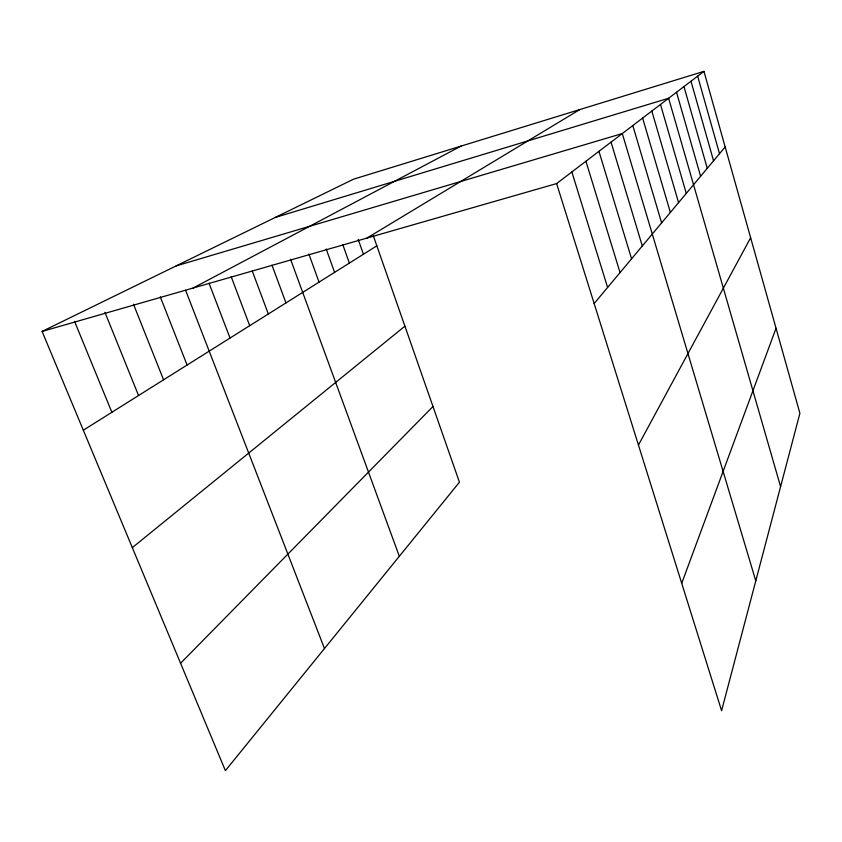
<?xml version="1.0" encoding="UTF-8"?>
<svg xmlns="http://www.w3.org/2000/svg" width="842" height="842" viewBox="0 0 842 842"><rect width="100%" height="100%" fill="white"/><g stroke="black" fill="none" stroke-linecap="round" stroke-linejoin="round"><path stroke-width="1.26" d="M681.725 583.306L776.04 328.264M638.447 445.06L750.643 237.749M594.157 303.541L725.162 146.929M180.577 663.264L432.977 406.497M132.331 547.637L404.907 326.17M556.615 183.577L703.954 71.359L799.9 413.296L721.594 710.722L556.615 183.577L42.1 331.422L225.393 770.641L459.437 482.203L373.385 235.96M83.326 430.22L376.827 245.832M366.912 238.097L579.822 109.555M193.092 288.038L460.984 146.119M42.1 331.422L353.535 179.188L703.954 71.359M275.25 217.457L668.622 98.261L780.587 486.665M176.146 265.904L622.301 133.552L755.779 580.885M74.549 321.381L111.87 412.285M104.913 312.277L138.562 395.519M133.478 304.236L163.58 379.805M160.306 296.868L187.082 365.039M185.587 290.258L324.475 648.529M209.016 283.144L230.034 338.052M231.192 276.713L249.716 325.686M252.232 270.924L268.335 313.992M271.987 265.125L285.964 302.91M290.553 259.231L399.318 556.288M308.888 254.095L319.055 282.133M326.191 248.979L334.59 272.366M342.831 244.738L349.356 263.093M358.187 239.381L363.428 254.252M571.855 171.968L607.608 287.459M585.927 161.254L620.049 272.587M598.957 151.328L631.574 258.81M611.05 142.119L642.299 245.99M632.805 125.553L661.623 222.888M642.625 118.069L670.369 212.437M651.834 111.049L678.568 202.627M660.486 104.461L686.283 193.407M676.526 92.252L700.607 176.283M683.967 86.579L707.259 168.326M690.998 81.221L713.553 160.801M697.65 76.159L719.51 153.676"/></g></svg>
